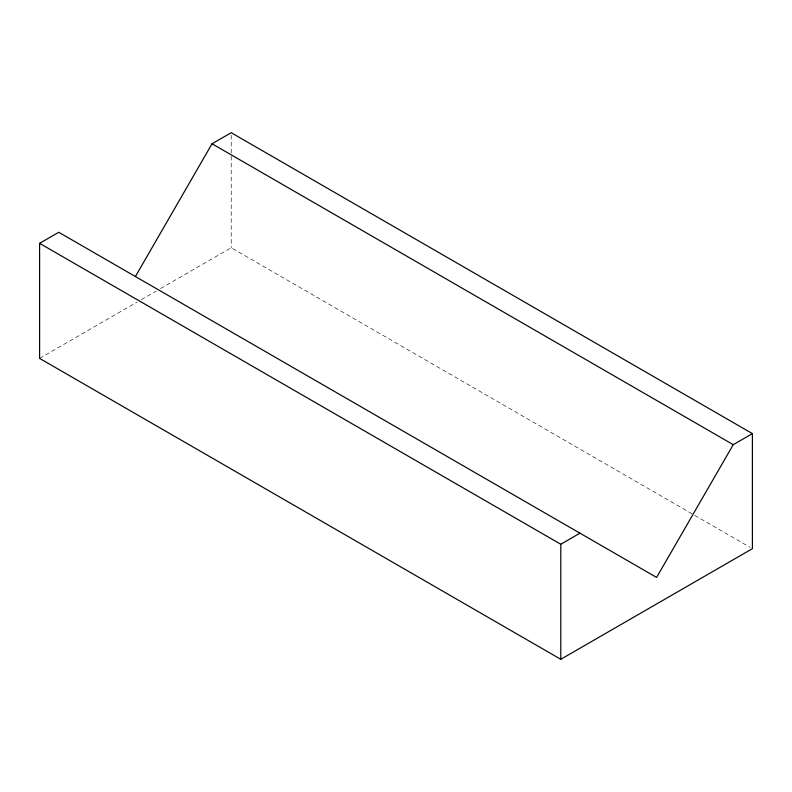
<?xml version="1.0" encoding="UTF-8"?>
<svg xmlns="http://www.w3.org/2000/svg" width="792" height="792" viewBox="0 0 792 792"><rect width="100%" height="100%" fill="white"/><g stroke="black" fill="none" stroke-linecap="round" stroke-linejoin="round"><path stroke-width="0.59" stroke-dasharray="3.96 2.97" d="M39.6 358.39L137.016 302.148M141.293 299.673L156.281 291.02M160.558 288.555L231.215 247.757L750.262 547.43M231.215 135.185L231.215 154.975M231.215 156.212L231.215 247.757"/><path stroke-width="1.19" d="M135.402 276.527L212.048 143.768L231.215 132.71L752.4 433.61L752.4 548.668L560.786 659.291L39.6 358.39L39.6 243.332L58.757 232.274L656.598 577.427L733.243 444.678L752.4 433.61M39.6 243.332L560.786 544.243L579.952 533.174M212.048 143.768L733.243 444.678M560.786 544.243L560.786 659.291"/></g></svg>
